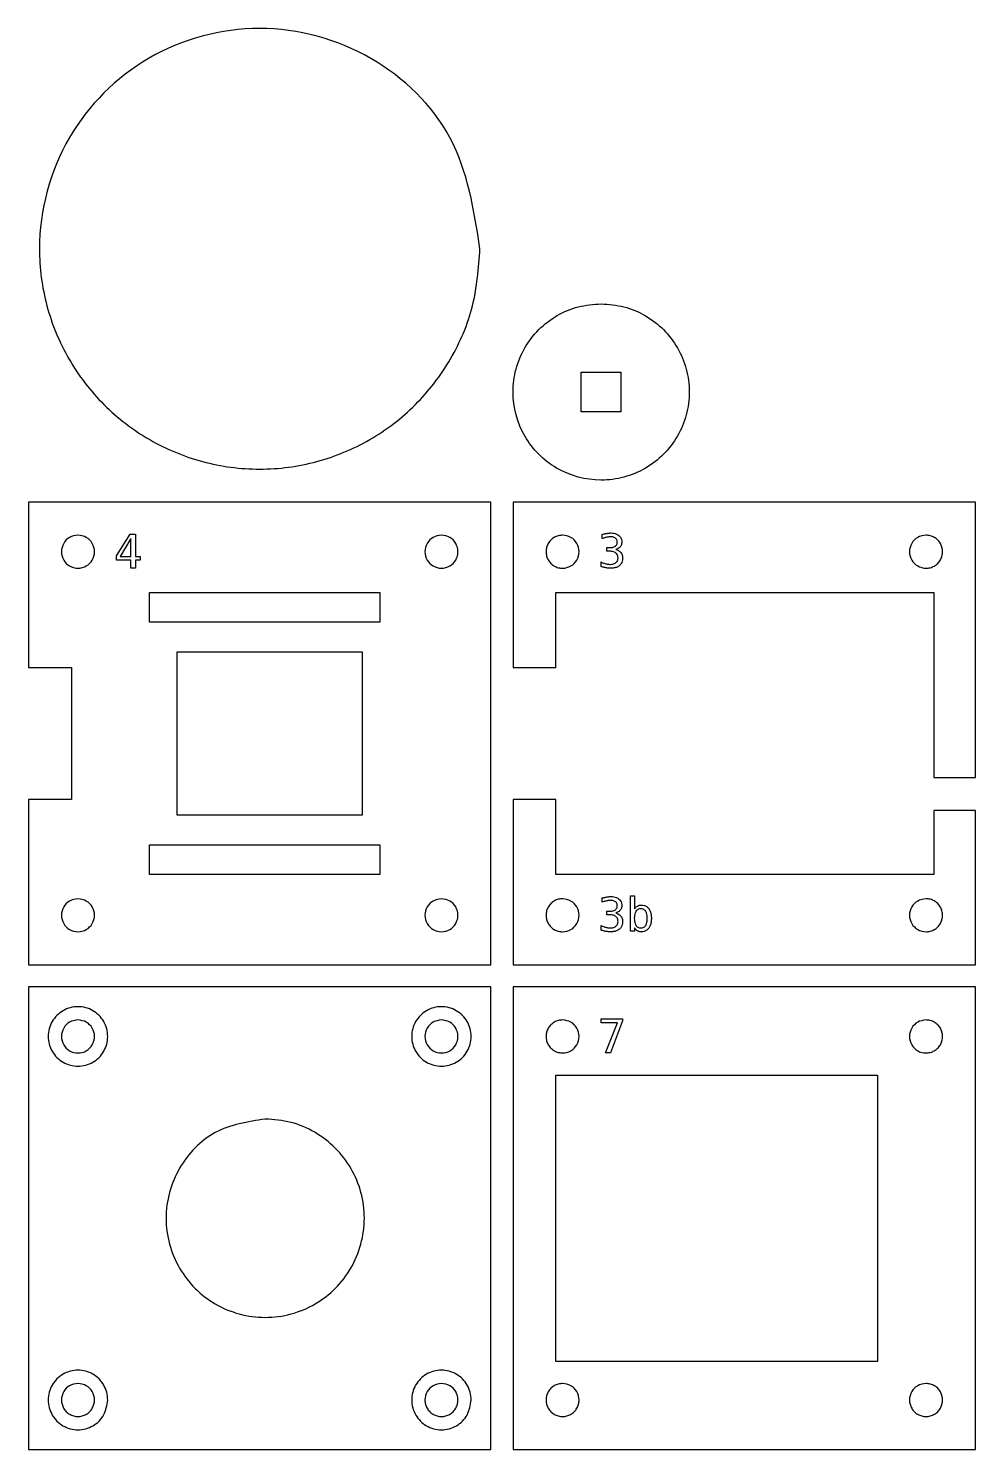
# Model space of a CAD drawing. Extents: x 2 to 176, y 2 to 131.
# Drawn here: x 2 to 88, y 2 to 131 of the extents above; entities that cross this region are included whole.
import ezdxf

# ---------------------------------------------------------------- set-up
doc = ezdxf.new("R2010")
doc.units = 0
for name, color, linetype in [('Material', 7, 'CONTINUOUS'), ('Material_Button', 7, 'CONTINUOUS'), ('Screws', 7, 'CONTINUOUS'), ('Text', 7, 'CONTINUOUS')]:
    doc.layers.add(name, color=color, linetype=linetype)

msp = doc.modelspace()

# ---------------------------------------------------------------- linework, layer by layer
at = {"layer": 'Material', "color": 1}
for p, q in [((53.999805, 106.000157), (53.999805, 106.000157)), ((52.200088, 99.800087), (55.800075, 99.800087)), ((52.200088, 96.2001), (52.200088, 99.800087)), ((52.200088, 99.800087), (52.200088, 99.800087)), ((55.800075, 99.800087), (55.800075, 96.2001)), ((55.800075, 96.2001), (52.200088, 96.2001)), ((1.999809, 88.000222), (1.999809, 73.000001)), ((44.000208, 88.000222), (1.999809, 88.000222)), ((1.999809, 88.000222), (1.999809, 88.000222)), ((44.000208, 45.999823), (44.000208, 88.000222)), ((46.000018, 88.000222), (46.000018, 73.000001)), ((87.999866, 88.000222), (46.000018, 88.000222)), ((46.000018, 88.000222), (46.000018, 88.000222)), ((87.999866, 62.999853), (87.999866, 88.000222)), ((6.499931, 84.999957), (6.499931, 84.999957)), ((39.500088, 84.999957), (39.500088, 84.999957)), ((50.500139, 84.999957), (50.500139, 84.999957)), ((83.499743, 84.999957), (83.499743, 84.999957)), ((12.999861, 79.799792), (33.89974, 79.799792)), ((12.999861, 77.09994), (12.999861, 79.799792)), ((12.999861, 79.799792), (12.999861, 79.799792)), ((33.89974, 79.799792), (33.89974, 77.09994)), ((49.899866, 73.000001), (49.899866, 79.799792)), ((49.899866, 79.799792), (84.199786, 79.799792)), ((84.199786, 79.799792), (84.199786, 62.999853)), ((33.89974, 77.09994), (12.999861, 77.09994)), ((15.500174, 74.400087), (32.300113, 74.400087)), ((15.500174, 59.599956), (15.500174, 74.400087)), ((15.500174, 74.400087), (15.500174, 74.400087)), ((32.300113, 74.400087), (32.300113, 59.599956)), ((1.999809, 73.000001), (5.900208, 73.000001)), ((5.900208, 73.000001), (5.900208, 61.000044)), ((46.000018, 73.000001), (49.899866, 73.000001)), ((84.199786, 62.999853), (87.999866, 62.999853)), ((5.900208, 61.000044), (1.999809, 61.000044)), ((1.999809, 61.000044), (1.999809, 45.999823)), ((46.000018, 61.000044), (46.000018, 45.999823)), ((49.899866, 61.000044), (46.000018, 61.000044)), ((46.000018, 61.000044), (46.000018, 61.000044)), ((49.899866, 54.200252), (49.899866, 61.000044)), ((32.300113, 59.599956), (15.500174, 59.599956)), ((87.999866, 60.000139), (84.199786, 60.000139)), ((84.199786, 60.000139), (84.199786, 54.200252)), ((87.999866, 45.999823), (87.999866, 60.000139)), ((12.999861, 56.900106), (33.89974, 56.900106)), ((12.999861, 54.200252), (12.999861, 56.900106)), ((12.999861, 56.900106), (12.999861, 56.900106)), ((33.89974, 56.900106), (33.89974, 54.200252)), ((33.89974, 54.200252), (12.999861, 54.200252)), ((84.199786, 54.200252), (49.899866, 54.200252)), ((6.499931, 51.999802), (6.499931, 51.999802)), ((39.500088, 51.999802), (39.500088, 51.999802)), ((50.500139, 51.999802), (50.500139, 51.999802)), ((83.499743, 51.999802), (83.499743, 51.999802)), ((1.999809, 45.999823), (44.000208, 45.999823)), ((46.000018, 45.999823), (87.999866, 45.999823)), ((1.999809, 44.000013), (1.999809, 2.000165)), ((44.000208, 44.000013), (1.999809, 44.000013)), ((1.999809, 44.000013), (1.999809, 44.000013)), ((44.000208, 2.000165), (44.000208, 44.000013)), ((46.000018, 44.000013), (46.000018, 2.000165)), ((87.999866, 44.000013), (46.000018, 44.000013)), ((46.000018, 44.000013), (46.000018, 44.000013)), ((87.999866, 2.000165), (87.999866, 44.000013)), ((6.499931, 40.999748), (6.499931, 40.999748)), ((39.500088, 40.999748), (39.500088, 40.999748)), ((50.500139, 40.999748), (50.500139, 40.999748)), ((83.499743, 40.999748), (83.499743, 40.999748)), ((49.899866, 36.000226), (79.099943, 36.000226)), ((49.899866, 9.999954), (49.899866, 36.000226)), ((49.899866, 36.000226), (49.899866, 36.000226)), ((79.099943, 36.000226), (79.099943, 9.999954)), ((23.499961, 32.000057), (23.499961, 32.000057)), ((79.099943, 9.999954), (49.899866, 9.999954)), ((6.499931, 8.000144), (6.499931, 8.000144)), ((39.500088, 8.000144), (39.500088, 8.000144)), ((50.500139, 8.000144), (50.500139, 8.000144)), ((83.499743, 8.000144), (83.499743, 8.000144)), ((1.999809, 2.000165), (44.000208, 2.000165)), ((46.000018, 2.000165), (87.999866, 2.000165))]:
    msp.add_line(p, q, dxfattribs=at)
for points, knots in [([(53.999805, 106.000157), (53.299733, 105.946806), (51.905385, 105.840545), (49.95406, 105.001096), (48.277656, 103.723878), (46.992046, 102.045396), (46.184604, 100.093463), (45.812275, 97.306472), (46.751851, 93.807751), (49.807714, 90.751858), (53.30653, 89.812289), (56.093325, 90.184617), (58.045854, 90.992059), (59.722088, 92.27767), (61.007694, 93.95407), (61.816005, 95.905408), (62.092563, 97.999811), (61.816137, 100.094472), (61.007869, 102.045314), (59.722357, 103.724148), (58.045773, 105.001272), (56.09433, 105.84068), (54.699911, 105.946851), (53.999805, 106.000157)], [0, 0, 0, 0, 2.09422, 4.171109, 6.265329, 8.359549, 10.436438, 12.530658, 16.71339, 20.77207, 24.954802, 27.049022, 29.125912, 31.220132, 33.314352, 35.391241, 37.485462, 39.579774, 41.656753, 43.751065, 45.845377, 47.922356, 50.016668, 50.016668, 50.016668, 50.016668]), ([(6.499931, 84.999957), (6.76432, 84.958715), (7.285259, 84.877454), (7.858756, 84.28036), (8.071364, 83.501478), (7.858756, 82.714413), (7.285259, 82.141379), (6.499931, 81.928614), (5.714602, 82.141379), (5.141105, 82.714413), (4.928497, 83.501478), (5.141105, 84.28036), (5.714602, 84.877454), (6.235541, 84.958715), (6.499931, 84.999957)], [0, 0, 0, 0, 0.784194, 1.545134, 2.329328, 3.113522, 3.874462, 4.658656, 5.44285, 6.20379, 6.987984, 7.772178, 8.533118, 9.317312, 9.317312, 9.317312, 9.317312]), ([(39.500088, 84.999957), (39.764477, 84.958715), (40.285416, 84.877454), (40.858912, 84.28036), (41.07152, 83.501478), (40.858912, 82.714414), (40.285416, 82.141379), (39.500087, 81.928614), (38.714758, 82.141378), (38.14126, 82.714413), (37.928652, 83.501478), (38.14126, 84.280361), (38.714758, 84.877455), (39.235698, 84.958715), (39.500088, 84.999957)], [0, 0, 0, 0, 0.784194, 1.545133, 2.329327, 3.113521, 3.87446, 4.658654, 5.442849, 6.203789, 6.987984, 7.772179, 8.533119, 9.317314, 9.317314, 9.317314, 9.317314]), ([(50.500139, 84.999957), (50.76453, 84.958715), (51.285471, 84.877453), (51.858951, 84.280365), (52.071621, 83.50146), (51.858781, 82.714479), (51.286137, 82.141141), (50.630089, 81.9651), (50.107557, 82.034765), (49.741388, 82.186113), (49.427023, 82.427137), (49.185902, 82.741463), (49.034296, 83.10736), (48.982375, 83.500094), (49.034295, 83.892867), (49.185905, 84.258647), (49.427011, 84.573405), (49.741435, 84.81282), (50.107385, 84.970142), (50.368859, 84.989991), (50.500139, 84.999957)], [0, 0, 0, 0, 0.784194, 1.545133, 2.329327, 3.113521, 3.87446, 4.658654, 5.051361, 5.440817, 5.833524, 6.226231, 6.615687, 7.008393, 7.4011, 7.790556, 8.183263, 8.57597, 8.965426, 9.358133, 9.358133, 9.358133, 9.358133]), ([(83.499743, 84.999957), (83.631023, 84.989991), (83.892496, 84.970142), (84.258447, 84.81282), (84.572871, 84.573405), (84.813976, 84.258647), (84.965586, 83.892867), (85.017506, 83.500094), (84.965585, 83.10736), (84.813979, 82.741463), (84.572858, 82.427137), (84.258493, 82.186113), (83.892324, 82.034765), (83.369792, 81.9651), (82.713745, 82.141141), (82.141101, 82.714479), (81.92826, 83.50146), (82.140931, 84.280365), (82.714411, 84.877453), (83.235352, 84.958715), (83.499743, 84.999957)], [0, 0, 0, 0, 0.392707, 0.782163, 1.17487, 1.567576, 1.957033, 2.349739, 2.742446, 3.131902, 3.524609, 3.917316, 4.306772, 4.699478, 5.483672, 6.244612, 7.028806, 7.812999, 8.573939, 9.358133, 9.358133, 9.358133, 9.358133]), ([(6.499931, 51.999802), (6.76432, 51.95856), (7.28526, 51.877299), (7.858757, 51.280204), (8.071364, 50.501321), (7.858756, 49.714257), (7.285259, 49.141223), (6.499931, 48.928458), (5.714602, 49.141223), (5.141105, 49.714257), (4.928497, 50.501321), (5.141104, 51.280204), (5.714601, 51.877299), (6.235541, 51.95856), (6.499931, 51.999802)], [0, 0, 0, 0, 0.784195, 1.545135, 2.32933, 3.113524, 3.874463, 4.658657, 5.442851, 6.20379, 6.987984, 7.772179, 8.533119, 9.317314, 9.317314, 9.317314, 9.317314]), ([(39.500088, 51.999802), (39.764477, 51.95856), (40.285417, 51.877299), (40.858913, 51.280204), (41.07152, 50.501321), (40.858912, 49.714257), (40.285416, 49.141223), (39.500087, 48.928458), (38.714758, 49.141222), (38.14126, 49.714256), (37.928652, 50.501321), (38.141259, 51.280205), (38.714757, 51.8773), (39.235697, 51.95856), (39.500088, 51.999802)], [0, 0, 0, 0, 0.784194, 1.545135, 2.329329, 3.113522, 3.874462, 4.658655, 5.44285, 6.20379, 6.987984, 7.77218, 8.533121, 9.317316, 9.317316, 9.317316, 9.317316]), ([(50.500139, 51.999802), (50.76453, 51.95856), (51.285471, 51.877297), (51.858952, 51.280209), (52.071621, 50.501303), (51.85878, 49.714322), (51.286137, 49.140985), (50.630089, 48.964944), (50.107557, 49.034608), (49.741389, 49.185957), (49.427024, 49.426981), (49.185902, 49.741306), (49.034296, 50.107203), (48.982375, 50.499937), (49.034295, 50.89271), (49.185905, 51.258491), (49.42701, 51.573249), (49.741434, 51.812664), (50.107385, 51.969987), (50.368859, 51.989836), (50.500139, 51.999802)], [0, 0, 0, 0, 0.784194, 1.545135, 2.329329, 3.113522, 3.874462, 4.658655, 5.051362, 5.440818, 5.833524, 6.226231, 6.615687, 7.008394, 7.401101, 7.790557, 8.183264, 8.575971, 8.965428, 9.358135, 9.358135, 9.358135, 9.358135]), ([(83.499743, 51.999802), (83.631023, 51.989836), (83.892497, 51.969987), (84.258447, 51.812664), (84.572871, 51.573249), (84.813977, 51.258491), (84.965587, 50.89271), (85.017506, 50.499937), (84.965585, 50.107203), (84.813979, 49.741306), (84.572858, 49.426981), (84.258493, 49.185957), (83.892324, 49.034608), (83.369792, 48.964944), (82.713745, 49.140985), (82.141101, 49.714322), (81.928261, 50.501303), (82.14093, 51.280209), (82.71441, 51.877297), (83.235352, 51.95856), (83.499743, 51.999802)], [0, 0, 0, 0, 0.392707, 0.782164, 1.174871, 1.567578, 1.957034, 2.349741, 2.742448, 3.131904, 3.52461, 3.917317, 4.306773, 4.69948, 5.483673, 6.244612, 7.028806, 7.813, 8.57394, 9.358135, 9.358135, 9.358135, 9.358135]), ([(6.499931, 40.999748), (6.76432, 40.958506), (7.285259, 40.877245), (7.858756, 40.280152), (8.071364, 39.501269), (7.858756, 38.714205), (7.285259, 38.141171), (6.499931, 37.928407), (5.714602, 38.141171), (5.141105, 38.714205), (4.928497, 39.501269), (5.141105, 40.280152), (5.714602, 40.877245), (6.235541, 40.958506), (6.499931, 40.999748)], [0, 0, 0, 0, 0.784194, 1.545133, 2.329327, 3.113521, 3.87446, 4.658654, 5.442848, 6.203788, 6.987981, 7.772175, 8.533115, 9.317308, 9.317308, 9.317308, 9.317308]), ([(39.500088, 40.999748), (39.764477, 40.958506), (40.285416, 40.877245), (40.858912, 40.280152), (41.07152, 39.501269), (40.858912, 38.714206), (40.285416, 38.141172), (39.500087, 37.928407), (38.714758, 38.141171), (38.14126, 38.714205), (37.928652, 39.501269), (38.14126, 40.280152), (38.714758, 40.877246), (39.235698, 40.958506), (39.500088, 40.999748)], [0, 0, 0, 0, 0.784193, 1.545133, 2.329326, 3.11352, 3.874459, 4.658653, 5.442847, 6.203787, 6.987982, 7.772176, 8.533116, 9.317311, 9.317311, 9.317311, 9.317311]), ([(50.500139, 40.999748), (50.764529, 40.958506), (51.28547, 40.877244), (51.858951, 40.280156), (52.071621, 39.501252), (51.85878, 38.714271), (51.286137, 38.140933), (50.630089, 37.964893), (50.107557, 38.034557), (49.741389, 38.185905), (49.427024, 38.426929), (49.185902, 38.741255), (49.034296, 39.107152), (48.982375, 39.499886), (49.034295, 39.892659), (49.185906, 40.258438), (49.427011, 40.573196), (49.741435, 40.812611), (50.107385, 40.969933), (50.368859, 40.989782), (50.500139, 40.999748)], [0, 0, 0, 0, 0.784193, 1.545133, 2.329326, 3.11352, 3.874459, 4.658653, 5.051359, 5.440815, 5.833522, 6.226228, 6.615684, 7.008391, 7.401098, 7.790554, 8.18326, 8.575967, 8.965423, 9.358129, 9.358129, 9.358129, 9.358129]), ([(83.499743, 40.999748), (83.631023, 40.989782), (83.892496, 40.969933), (84.258446, 40.812611), (84.57287, 40.573196), (84.813976, 40.258438), (84.965586, 39.892659), (85.017507, 39.499886), (84.965585, 39.107152), (84.813979, 38.741255), (84.572858, 38.426929), (84.258493, 38.185905), (83.892324, 38.034557), (83.369792, 37.964893), (82.713745, 38.140933), (82.141101, 38.714271), (81.92826, 39.501252), (82.140931, 40.280156), (82.714411, 40.877244), (83.235352, 40.958506), (83.499743, 40.999748)], [0, 0, 0, 0, 0.392707, 0.782163, 1.174869, 1.567576, 1.957032, 2.349738, 2.742445, 3.131901, 3.524608, 3.917314, 4.30677, 4.699477, 5.48367, 6.24461, 7.028803, 7.812997, 8.573936, 9.358129, 9.358129, 9.358129, 9.358129]), ([(23.499961, 32.000057), (24.287563, 31.940076), (25.85625, 31.820611), (28.051586, 30.876304), (29.937643, 29.439469), (31.384041, 27.551177), (32.292521, 25.355211), (32.711311, 22.21982), (31.655421, 18.283248), (28.212219, 14.847006), (23.500101, 13.570369), (18.787572, 14.846752), (15.346243, 18.285291), (14.070972, 23.008125), (15.346019, 27.682011), (18.78741, 31.265149), (21.913425, 31.752641), (23.499961, 32.000057)], [0, 0, 0, 0, 2.356055, 4.692611, 7.048665, 9.40472, 11.741276, 14.09733, 18.803041, 23.369184, 28.074895, 32.780424, 37.346398, 42.051927, 46.757638, 51.323779, 56.029489, 56.029489, 56.029489, 56.029489]), ([(6.499931, 8.000144), (6.7643, 7.958855), (7.2852, 7.877501), (7.858989, 7.281096), (8.034918, 6.630893), (7.965269, 6.107585), (7.813917, 5.741571), (7.572894, 5.427164), (7.258568, 5.186054), (6.892673, 5.034445), (6.499931, 4.982525), (6.107188, 5.034445), (5.741294, 5.186054), (5.426967, 5.427164), (5.185944, 5.741571), (5.034592, 6.107585), (4.964943, 6.630893), (5.140872, 7.281096), (5.714661, 7.877501), (6.235561, 7.958855), (6.499931, 8.000144)], [0, 0, 0, 0, 0.784194, 1.545133, 2.329327, 2.722034, 3.11149, 3.504197, 3.896903, 4.28636, 4.679066, 5.071773, 5.461229, 5.853936, 6.246643, 6.636099, 7.028806, 7.812999, 8.573939, 9.358133, 9.358133, 9.358133, 9.358133]), ([(39.500088, 8.000144), (39.764457, 7.958855), (40.285356, 7.877501), (40.859145, 7.281096), (41.035074, 6.630893), (40.965425, 6.107585), (40.814074, 5.741571), (40.573051, 5.427164), (40.258724, 5.186054), (39.89283, 5.034445), (39.500087, 4.982525), (39.107345, 5.034444), (38.74145, 5.186053), (38.427123, 5.427163), (38.186099, 5.74157), (38.034747, 6.107584), (37.965098, 6.630893), (38.141028, 7.281097), (38.714818, 7.877502), (39.235718, 7.958855), (39.500088, 8.000144)], [0, 0, 0, 0, 0.784193, 1.545133, 2.329326, 2.722033, 3.111489, 3.504195, 3.896902, 4.286358, 4.679065, 5.071772, 5.461228, 5.853935, 6.246642, 6.636099, 7.028806, 7.813, 8.57394, 9.358135, 9.358135, 9.358135, 9.358135]), ([(50.500139, 8.000144), (50.764508, 7.958855), (51.285408, 7.877501), (51.859196, 7.281096), (52.035126, 6.630893), (51.965476, 6.107585), (51.814125, 5.741571), (51.573102, 5.427164), (51.258776, 5.186057), (50.89288, 5.034434), (50.500112, 4.982562), (50.107292, 5.034305), (49.74127, 5.185865), (49.426807, 5.426956), (49.185715, 5.741419), (49.034156, 6.107443), (48.982413, 6.500254), (49.034284, 6.893054), (49.185909, 7.258835), (49.427011, 7.573592), (49.741435, 7.813007), (50.107385, 7.970329), (50.368859, 7.990178), (50.500139, 8.000144)], [0, 0, 0, 0, 0.784193, 1.545133, 2.329326, 2.722033, 3.111489, 3.504195, 3.896902, 4.286358, 4.679065, 5.071863, 5.461409, 5.854208, 6.247007, 6.636553, 7.029352, 7.422058, 7.811514, 8.204221, 8.596927, 8.986383, 9.37909, 9.37909, 9.37909, 9.37909]), ([(83.499743, 8.000144), (83.631023, 7.990178), (83.892496, 7.970329), (84.258446, 7.813007), (84.572871, 7.573592), (84.813973, 7.258835), (84.965597, 6.893054), (85.017469, 6.500254), (84.965726, 6.107443), (84.814166, 5.741419), (84.573075, 5.426956), (84.258612, 5.185865), (83.892589, 5.034305), (83.49977, 4.982562), (83.107002, 5.034434), (82.741106, 5.186057), (82.42678, 5.427164), (82.185757, 5.741571), (82.034405, 6.107585), (81.964756, 6.630893), (82.140685, 7.281096), (82.714474, 7.877501), (83.235373, 7.958855), (83.499743, 8.000144)], [0, 0, 0, 0, 0.392707, 0.782163, 1.174869, 1.567576, 1.957032, 2.349738, 2.742537, 3.132083, 3.524882, 3.917681, 4.307227, 4.700025, 5.092732, 5.482188, 5.874894, 6.267601, 6.657057, 7.049764, 7.833957, 8.594896, 9.37909, 9.37909, 9.37909, 9.37909])]:
    msp.add_open_spline(points, degree=3, knots=knots, dxfattribs=at)
at = {"layer": 'Material_Button', "color": 1}
msp.add_line((42.999997, 111.000009), (42.999997, 111.000009), dxfattribs=at)
msp.add_open_spline([(42.999997, 111.000009), (42.866672, 109.249843), (42.601126, 105.763994), (40.502622, 100.885702), (37.309958, 96.694494), (33.113126, 93.480859), (28.236333, 91.460205), (22.999912, 90.768953), (17.764015, 91.460216), (12.885659, 93.480814), (8.694593, 96.694661), (5.480456, 100.885081), (3.461656, 105.766298), (2.530684, 112.733216), (4.878279, 121.48141), (12.523566, 129.117819), (23.018144, 131.954686), (33.404931, 129.1201), (41.367198, 121.47249), (42.450296, 114.525693), (42.999997, 111.000009)], degree=3, knots=[0, 0, 0, 0, 5.235497, 10.427669, 15.663166, 20.898663, 26.090835, 31.326332, 36.56183, 41.754001, 46.989499, 52.224996, 57.417168, 62.652665, 73.109846, 83.256871, 93.714052, 104.171233, 114.318257, 124.775438, 124.775438, 124.775438, 124.775438], dxfattribs=at)
at = {"layer": 'Screws', "color": 5}
for p, q in [((9.2, 39.499997), (9.2, 39.499997)), ((42.199999, 39.499997), (42.199999, 39.499997)), ((9.2, 6.499984), (9.2, 6.499984)), ((42.199999, 6.499984), (42.199999, 6.499984))]:
    msp.add_line(p, q, dxfattribs=at)
for points, knots in [([(9.2, 39.499997), (9.182001, 39.263724), (9.146152, 38.793134), (8.862854, 38.134565), (8.431844, 37.568752), (7.865272, 37.134911), (7.206905, 36.862123), (6.499988, 36.768804), (5.793141, 36.862123), (5.134567, 37.134911), (4.568755, 37.568752), (4.134914, 38.134565), (3.862126, 38.793134), (3.768808, 39.499997), (3.862126, 40.206859), (4.134914, 40.865428), (4.568755, 41.431241), (5.134567, 41.865082), (5.793141, 42.13787), (6.499988, 42.231189), (7.206905, 42.13787), (7.865272, 41.865082), (8.431844, 41.431241), (8.862854, 40.865428), (9.146152, 40.206859), (9.182001, 39.736269), (9.2, 39.499997)], [0, 0, 0, 0, 0.706792, 1.407735, 2.114528, 2.82132, 3.522263, 4.229055, 4.935848, 5.636791, 6.343583, 7.050375, 7.751318, 8.458111, 9.164903, 9.865846, 10.572638, 11.27943, 11.980374, 12.687166, 13.393958, 14.094901, 14.801694, 15.508486, 16.209429, 16.916221, 16.916221, 16.916221, 16.916221]), ([(42.199999, 39.499997), (42.182, 39.263724), (42.146151, 38.793134), (41.862853, 38.134565), (41.431843, 37.568752), (40.865271, 37.134911), (40.206903, 36.862123), (39.499987, 36.768804), (38.793139, 36.862123), (38.134566, 37.134911), (37.568754, 37.568752), (37.134913, 38.134565), (36.862124, 38.793134), (36.768806, 39.499997), (36.862124, 40.206859), (37.134913, 40.865428), (37.568754, 41.431241), (38.134566, 41.865082), (38.793139, 42.137871), (39.499987, 42.231189), (40.206903, 42.137871), (40.865271, 41.865082), (41.431843, 41.431241), (41.862853, 40.865428), (42.146151, 40.206859), (42.182, 39.736269), (42.199999, 39.499997)], [0, 0, 0, 0, 0.706792, 1.407736, 2.114528, 2.82132, 3.522263, 4.229056, 4.935848, 5.636791, 6.343583, 7.050376, 7.751319, 8.458111, 9.164904, 9.865847, 10.572639, 11.279431, 11.980375, 12.687167, 13.393959, 14.094903, 14.801695, 15.508487, 16.20943, 16.916223, 16.916223, 16.916223, 16.916223]), ([(9.2, 6.499984), (9.125789, 6.024017), (8.979568, 5.086202), (7.904663, 4.053778), (6.502449, 3.67111), (5.085684, 4.054086), (4.05357, 5.084998), (3.736645, 6.266002), (3.862319, 7.206538), (4.134854, 7.865507), (4.568762, 8.431219), (5.134558, 8.865092), (5.793139, 9.137875), (6.499988, 9.231196), (7.206908, 9.137877), (7.865278, 8.865086), (8.431852, 8.431241), (8.862861, 7.865423), (9.146157, 7.206849), (9.182002, 6.736257), (9.2, 6.499984)], [0, 0, 0, 0, 1.411717, 2.781563, 4.19328, 5.604997, 6.974843, 8.38656, 9.093355, 9.794301, 10.501097, 11.207892, 11.908839, 12.615634, 13.32243, 14.023376, 14.730172, 15.436967, 16.137914, 16.844709, 16.844709, 16.844709, 16.844709]), ([(42.199999, 6.499984), (42.125788, 6.024017), (41.979567, 5.086202), (40.904662, 4.053778), (39.502448, 3.67111), (38.085682, 4.054086), (37.053568, 5.084998), (36.736643, 6.266002), (36.862317, 7.206538), (37.134853, 7.865507), (37.568761, 8.431219), (38.134556, 8.865092), (38.793137, 9.137875), (39.499987, 9.231196), (40.206907, 9.137877), (40.865277, 8.865086), (41.431851, 8.431241), (41.86286, 7.865424), (42.146156, 7.206849), (42.182001, 6.736257), (42.199999, 6.499984)], [0, 0, 0, 0, 1.411717, 2.781563, 4.19328, 5.604997, 6.974843, 8.38656, 9.093356, 9.794302, 10.501098, 11.207893, 11.90884, 12.615635, 13.322431, 14.023378, 14.730173, 15.436969, 16.137915, 16.844711, 16.844711, 16.844711, 16.844711])]:
    msp.add_open_spline(points, degree=3, knots=knots, dxfattribs=at)
at = {"layer": 'Text', "color": 7}
for p, q in [((10, 83.130662), (11.240331, 85.086095)), ((11.308549, 84.705759), (10.33489, 83.074849)), ((11.240331, 85.086095), (11.72406, 85.086095)), ((11.240331, 85.086095), (11.240331, 85.086095)), ((11.308549, 83.074849), (11.308549, 84.705759)), ((11.308549, 84.705759), (11.308549, 84.705759)), ((11.72406, 85.086095), (11.72406, 83.074849)), ((54.093025, 84.685084), (54.093025, 85.069557)), ((54.533343, 83.537868), (54.533343, 83.881)), ((54.533343, 83.881), (54.851694, 83.881)), ((10, 82.735855), (10, 83.130662)), ((11.308549, 82.735855), (10, 82.735855)), ((10.33489, 83.074849), (11.308549, 83.074849)), ((11.308549, 81.99998), (11.308549, 82.735855)), ((11.72406, 83.074849), (12.135437, 83.074849)), ((12.135437, 82.735855), (11.72406, 82.735855)), ((11.72406, 82.735855), (11.72406, 81.99998)), ((12.135437, 83.074849), (12.135437, 82.735855)), ((53.999998, 82.152942), (53.999998, 82.568419)), ((54.851694, 83.537868), (54.533343, 83.537868)), ((55.320952, 83.711501), (55.320952, 83.711501)), ((11.72406, 81.99998), (11.308549, 81.99998)), ((54.093025, 51.685086), (54.093025, 52.069556)), ((56.662579, 49.059924), (56.662579, 52.276262)), ((56.662579, 52.276262), (57.042947, 52.276262)), ((57.042947, 52.276262), (57.042947, 51.079438)), ((54.533343, 50.537869), (54.533343, 50.881002)), ((54.533343, 50.881002), (54.851694, 50.881002)), ((54.851694, 50.537869), (54.533343, 50.537869)), ((55.320952, 50.711503), (55.320952, 50.711503)), ((57.042947, 51.079438), (57.042947, 51.079438)), ((54.000001, 49.152941), (54.000001, 49.56842)), ((57.042947, 49.059924), (56.662579, 49.059924)), ((57.042947, 49.351378), (57.042947, 49.059924)), ((58.161311, 50.215409), (58.161311, 50.215409)), ((54, 41.086122), (55.943185, 41.086122)), ((54, 40.73472), (54, 41.086122)), ((54, 41.086122), (54, 41.086122)), ((55.478059, 40.73472), (54, 40.73472)), ((54.403107, 38.000003), (55.478059, 40.73472)), ((55.943185, 40.908354), (54.83929, 38.000003)), ((55.943185, 41.086122), (55.943185, 40.908354)), ((54.83929, 38.000003), (54.403107, 38.000003))]:
    msp.add_line(p, q, dxfattribs=at)
for points, knots in [([(54.093025, 85.069557), (54.146468, 85.083338), (54.24891, 85.109753), (54.397133, 85.142821), (54.533709, 85.169126), (54.659608, 85.187675), (54.775524, 85.199105), (54.943264, 85.205038), (55.156784, 85.187839), (55.404659, 85.113055), (55.60757, 84.984748), (55.763813, 84.816069), (55.857506, 84.605774), (55.881533, 84.399643), (55.865857, 84.217734), (55.817826, 84.07188), (55.736256, 83.946672), (55.624974, 83.84262), (55.484156, 83.761103), (55.37718, 83.72859), (55.320952, 83.711501)], [0, 0, 0, 0, 0.165563, 0.31736, 0.455523, 0.582728, 0.699016, 0.804738, 1.086097, 1.337588, 1.57361, 1.798192, 2.017451, 2.252275, 2.41314, 2.562176, 2.708001, 2.856671, 3.01539, 3.191254, 3.191254, 3.191254, 3.191254]), ([(54.851694, 83.881), (54.911163, 83.88326), (55.022496, 83.887493), (55.176391, 83.929494), (55.301739, 83.999716), (55.395706, 84.097459), (55.451631, 84.221285), (55.46653, 84.360787), (55.452396, 84.500784), (55.40152, 84.628814), (55.313111, 84.728599), (55.195403, 84.801503), (55.048502, 84.843077), (54.900353, 84.852972), (54.759499, 84.847179), (54.632404, 84.833348), (54.50239, 84.810113), (54.369035, 84.77757), (54.231637, 84.736344), (54.139938, 84.702433), (54.093025, 84.685084)], [0, 0, 0, 0, 0.178102, 0.333426, 0.473681, 0.604315, 0.733191, 0.87352, 1.020552, 1.151838, 1.279641, 1.413597, 1.561835, 1.732859, 1.856978, 1.984514, 2.11608, 2.252903, 2.396124, 2.546148, 2.546148, 2.546148, 2.546148]), ([(55.320952, 83.711501), (55.384308, 83.69157), (55.505787, 83.653354), (55.665133, 83.554918), (55.791192, 83.429042), (55.883208, 83.277361), (55.937062, 83.101427), (55.954391, 82.887979), (55.929458, 82.652351), (55.830992, 82.417582), (55.665091, 82.229999), (55.443022, 82.093376), (55.170358, 82.014265), (54.92526, 81.99663), (54.724501, 82.002977), (54.579539, 82.016144), (54.433399, 82.037993), (54.287305, 82.06813), (54.142243, 82.105656), (54.047457, 82.137165), (53.999998, 82.152942)], [0, 0, 0, 0, 0.19865, 0.380886, 0.555639, 0.72856, 0.907691, 1.102361, 1.367952, 1.610874, 1.853579, 2.106906, 2.382859, 2.69708, 2.840013, 2.985309, 3.133467, 3.283066, 3.432652, 3.582653, 3.582653, 3.582653, 3.582653]), ([(53.999998, 82.568419), (54.046304, 82.545433), (54.13706, 82.500384), (54.27611, 82.446065), (54.413719, 82.403564), (54.55055, 82.373497), (54.686801, 82.355406), (54.848157, 82.348272), (55.025405, 82.360351), (55.20683, 82.410548), (55.353211, 82.498006), (55.460668, 82.621521), (55.522782, 82.778361), (55.539798, 82.94875), (55.522468, 83.11713), (55.459127, 83.266416), (55.352637, 83.386077), (55.212604, 83.47548), (55.040751, 83.529441), (54.917104, 83.534952), (54.851694, 83.537868)], [0, 0, 0, 0, 0.155029, 0.303845, 0.447267, 0.586708, 0.723632, 0.859053, 1.07084, 1.253994, 1.418656, 1.575156, 1.736124, 1.916431, 2.084423, 2.239043, 2.394502, 2.557664, 2.731999, 2.927806, 2.927806, 2.927806, 2.927806]), ([(54.093025, 52.069556), (54.146469, 52.083337), (54.248912, 52.109753), (54.397135, 52.142821), (54.533711, 52.169125), (54.659611, 52.187674), (54.775527, 52.199104), (54.943267, 52.205037), (55.156787, 52.187838), (55.404661, 52.113055), (55.60757, 51.98475), (55.763813, 51.81607), (55.857506, 51.605775), (55.881533, 51.399643), (55.865857, 51.217734), (55.817825, 51.07188), (55.736256, 50.946671), (55.624974, 50.842619), (55.484156, 50.761104), (55.37718, 50.728592), (55.320952, 50.711503)], [0, 0, 0, 0, 0.165565, 0.317363, 0.455526, 0.58273, 0.699019, 0.804741, 1.0861, 1.337589, 1.573609, 1.798192, 2.017451, 2.252276, 2.41314, 2.562177, 2.708002, 2.856672, 3.015391, 3.191255, 3.191255, 3.191255, 3.191255]), ([(54.851694, 50.881002), (54.911163, 50.883262), (55.022497, 50.887494), (55.176391, 50.929494), (55.30174, 50.999715), (55.395706, 51.097459), (55.45163, 51.221286), (55.46653, 51.360788), (55.452396, 51.500785), (55.40152, 51.628814), (55.313112, 51.728601), (55.195404, 51.801505), (55.048504, 51.843078), (54.900355, 51.852974), (54.759501, 51.847181), (54.632406, 51.83335), (54.502393, 51.810115), (54.369037, 51.777572), (54.231638, 51.736345), (54.139939, 51.702435), (54.093025, 51.685086)], [0, 0, 0, 0, 0.178104, 0.333427, 0.47368, 0.604315, 0.733192, 0.873522, 1.020552, 1.151838, 1.279642, 1.413597, 1.561834, 1.732858, 1.856977, 1.984514, 2.116079, 2.252902, 2.396124, 2.546149, 2.546149, 2.546149, 2.546149]), ([(55.320952, 50.711503), (55.384309, 50.691571), (55.505788, 50.653355), (55.665136, 50.554918), (55.791195, 50.429042), (55.883211, 50.277361), (55.937065, 50.101427), (55.954393, 49.887979), (55.929461, 49.652352), (55.830993, 49.417583), (55.665091, 49.230002), (55.443022, 49.093376), (55.17036, 49.014265), (54.925263, 48.996629), (54.724503, 49.002976), (54.57954, 49.016144), (54.4334, 49.037996), (54.287306, 49.06813), (54.142245, 49.105655), (54.047459, 49.137164), (54.000001, 49.152941)], [0, 0, 0, 0, 0.198652, 0.38089, 0.555643, 0.728563, 0.907694, 1.102365, 1.367954, 1.610876, 1.853582, 2.106909, 2.382861, 2.697081, 2.840015, 2.985312, 3.133471, 3.28307, 3.432655, 3.582654, 3.582654, 3.582654, 3.582654]), ([(54.000001, 49.56842), (54.046307, 49.545435), (54.137062, 49.500385), (54.276111, 49.446066), (54.41372, 49.403562), (54.550551, 49.373496), (54.686801, 49.355405), (54.848158, 49.348271), (55.025406, 49.36035), (55.206832, 49.410546), (55.353214, 49.498004), (55.460671, 49.62152), (55.522785, 49.77836), (55.539801, 49.948749), (55.522471, 50.117129), (55.45913, 50.266415), (55.352639, 50.386076), (55.212607, 50.475481), (55.040753, 50.529443), (54.917104, 50.534954), (54.851694, 50.537869)], [0, 0, 0, 0, 0.155028, 0.303844, 0.447266, 0.586707, 0.723632, 0.859051, 1.070839, 1.253994, 1.418657, 1.575157, 1.736125, 1.916432, 2.084423, 2.239044, 2.394503, 2.557666, 2.732002, 2.927811, 2.927811, 2.927811, 2.927811]), ([(58.161311, 50.215409), (58.158883, 50.305907), (58.154419, 50.472287), (58.109278, 50.699089), (58.03295, 50.880241), (57.92095, 51.014529), (57.772415, 51.094435), (57.604757, 51.115661), (57.436604, 51.094252), (57.286621, 51.013628), (57.173827, 50.878567), (57.09556, 50.697647), (57.050952, 50.471342), (57.0386, 50.215721), (57.050953, 49.960066), (57.095789, 49.733893), (57.173558, 49.552432), (57.286642, 49.417199), (57.436598, 49.336561), (57.604758, 49.315156), (57.772415, 49.336381), (57.92095, 49.416287), (58.03295, 49.550574), (58.109278, 49.731727), (58.154419, 49.958531), (58.158883, 50.124912), (58.161311, 50.215409)], [0, 0, 0, 0, 0.271234, 0.498666, 0.689681, 0.855426, 1.012981, 1.183195, 1.354806, 1.513901, 1.681416, 1.872695, 2.099596, 2.369698, 2.638883, 2.865784, 3.057899, 3.225415, 3.384511, 3.556121, 3.726336, 3.883891, 4.049635, 4.240651, 4.468084, 4.739319, 4.739319, 4.739319, 4.739319]), ([(57.042947, 51.079438), (57.064358, 51.115167), (57.106451, 51.18541), (57.192233, 51.273401), (57.292006, 51.343962), (57.406125, 51.394424), (57.532171, 51.424811), (57.706965, 51.436612), (57.922161, 51.410223), (58.154178, 51.29735), (58.336858, 51.109681), (58.470716, 50.862479), (58.548213, 50.55944), (58.56994, 50.221914), (58.548057, 49.882758), (58.469845, 49.57498), (58.335675, 49.324041), (58.151985, 49.134316), (57.919132, 49.020708), (57.704076, 48.994256), (57.530441, 49.005851), (57.406603, 49.03568), (57.29349, 49.084786), (57.194708, 49.156049), (57.108439, 49.244618), (57.06509, 49.315282), (57.042947, 49.351378)], [0, 0, 0, 0, 0.124604, 0.244974, 0.365476, 0.489265, 0.616949, 0.752385, 1.013487, 1.257555, 1.511238, 1.786344, 2.091885, 2.442003, 2.797405, 3.107781, 3.387261, 3.64192, 3.886911, 4.149183, 4.282082, 4.407595, 4.529449, 4.64952, 4.770864, 4.897565, 4.897565, 4.897565, 4.897565])]:
    msp.add_open_spline(points, degree=3, knots=knots, dxfattribs=at)

doc.saveas('drawing.dxf')
